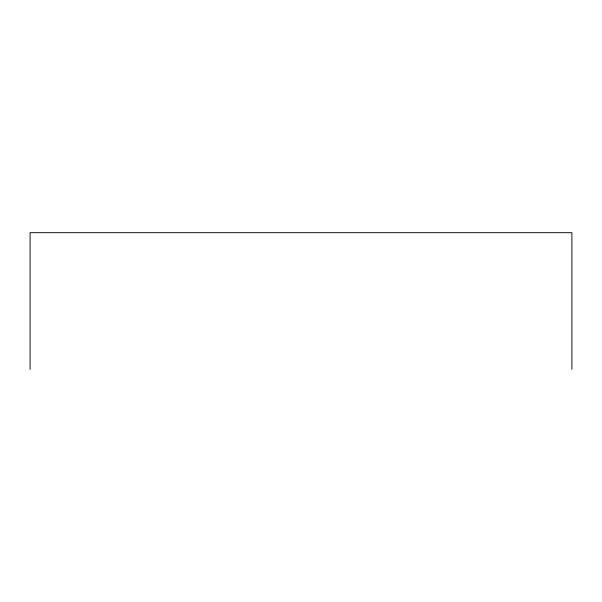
<?xml version="1.0" encoding="UTF-8"?>
<svg xmlns="http://www.w3.org/2000/svg" width="602" height="602" viewBox="0 0 602 602"><rect width="100%" height="100%" fill="white"/><g stroke="black" fill="none" stroke-linecap="round" stroke-linejoin="round"><path stroke-width="0.9" d="M571.9 369.312L571.9 232.688L30.1 232.688L30.1 369.312"/></g></svg>
